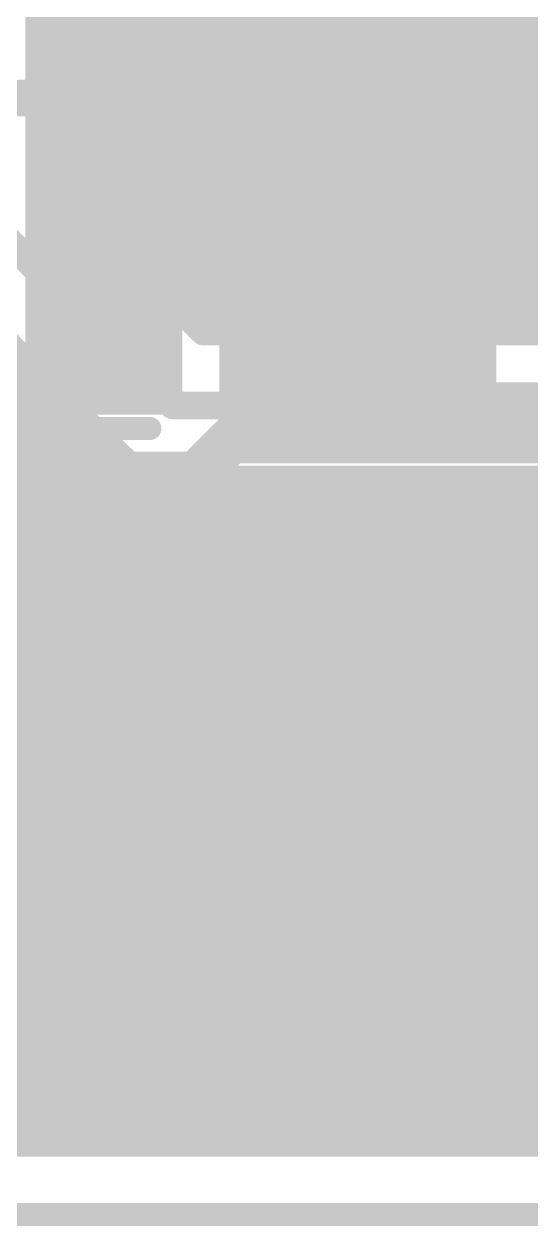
# Model space of a CAD drawing. Header units: millimetres. Extents: x 1.9 to 5.81, y 3 to 5.61.
# Drawn here: x 2.206 to 2.425, y 2.995 to 3.515 of the extents above; entities that cross this region are included whole.
import ezdxf

# ---------------------------------------------------------------- set-up
doc = ezdxf.new("R2010")
doc.units = ezdxf.units.MM
doc.header["$MEASUREMENT"] = 0
for name, color, linetype in [('BottomLayer', 5, 'Continuous'), ('KeepOutLayer', 6, 'Continuous'), ('TopLayer', 1, 'Continuous'), ('TopOverlay', 2, 'Continuous'), ('TopPaste', 8, 'Continuous'), ('TopSolder', 216, 'Continuous')]:
    doc.layers.add(name, color=color, linetype=linetype)

msp = doc.modelspace()

# ---------------------------------------------------------------- linework, layer by layer
at = {"layer": 'BottomLayer'}
for points, const_width in [([(2.27, 3.39384), (2.27, 4.235)], 0.01), ([(2.39, 3.381), (2.39, 4.235)], 0.01), ([(2.4, 3.381), (2.4, 4.235)], 0.01), ([(2.41, 3.381), (2.41, 4.235)], 0.01), ([(2.211, 3.45284), (2.211, 4.23193)], 0.01), ([(2.26, 3.40384), (2.26, 4.23258)], 0.01), ([(2.22, 3.44384), (2.22, 4.22757)], 0.01), ([(2.23, 3.43384), (2.23, 4.22528)], 0.01), ([(2.24, 3.42384), (2.24, 4.22528)], 0.01), ([(2.25, 3.41384), (2.25, 4.22757)], 0.01), ([(2.28, 3.38384), (2.28, 4.14709)], 0.01), ([(2.38, 3.381), (2.38, 4.14709)], 0.01), ([(2.42, 3.381), (2.42, 4.14709)], 0.01), ([(2.29, 3.381), (2.29, 4.13225)], 0.01), ([(2.37, 3.381), (2.37, 4.13225)], 0.01), ([(2.3, 3.381), (2.3, 4.1239)], 0.01), ([(2.36, 3.381), (2.36, 4.1239)], 0.01), ([(2.31, 3.381), (2.31, 4.11877)], 0.01), ([(2.35, 3.381), (2.35, 4.11877)], 0.01), ([(2.32, 3.381), (2.32, 4.11592)], 0.01), ([(2.33, 3.381), (2.33, 4.115)], 0.01), ([(2.34, 3.381), (2.34, 4.11592)], 0.01), ([(2.211, 3.51), (2.88528, 3.51)], 0.01), ([(2.211, 3.5), (2.88757, 3.5)], 0.01), ([(2.211, 3.49), (2.89258, 3.49)], 0.01), ([(2.211, 3.48), (2.90172, 3.48)], 0.01), ([(2.211, 3.47), (2.93, 3.47)], 0.01), ([(2.211, 3.46), (3.68, 3.46)], 0.01), ([(2.211, 3.45284), (2.28284, 3.381)], 0.01), ([(2.21384, 3.45), (3.68, 3.45)], 0.01), ([(2.18, 3.44), (2.27, 3.35)], 0.012), ([(2.22384, 3.44), (3.68, 3.44)], 0.01), ([(2.23384, 3.43), (3.68, 3.43)], 0.01), ([(2.1581, 3.41806), (2.24806, 3.3281)], 0.01), ([(2.24384, 3.42), (3.68, 3.42)], 0.01), ([(2.25384, 3.41), (3.97113, 3.41)], 0.01), ([(2.26384, 3.4), (3.97, 3.4)], 0.01), ([(2.27384, 3.39), (3.97113, 3.39)], 0.01), ([(2.28284, 3.381), (3.96216, 3.381)], 0.01), ([(1.93, 3.37), (2.20616, 3.37)], 0.01), ([(2.21, 3.03), (2.21, 3.36616)], 0.01), ([(1.93, 3.36), (2.21616, 3.36)], 0.01), ([(2.22, 3.03), (2.22, 3.35616)], 0.01), ([(1.93, 3.35), (2.22616, 3.35)], 0.01), ([(2.27, 3.35), (3.975, 3.35)], 0.012), ([(2.23, 3.03), (2.23, 3.34616)], 0.01), ([(1.93, 3.34), (2.23616, 3.34)], 0.01), ([(2.24, 3.03), (2.24, 3.33616)], 0.01), ([(1.93, 3.33), (2.24616, 3.33)], 0.01), ([(2.25, 3.03), (2.25, 3.32631)], 0.01), ([(1.93, 3.32), (2.26219, 3.32)], 0.01), ([(2.26, 3.03), (2.26, 3.32066)], 0.01), ([(2.27, 3.319), (3.975, 3.319)], 0.01), ([(2.27, 3.03), (2.27, 3.319)], 0.01), ([(2.28, 3.03), (2.28, 3.319)], 0.01), ([(2.29, 3.03), (2.29, 3.319)], 0.01), ([(2.3, 3.03), (2.3, 3.319)], 0.01), ([(2.31, 3.03), (2.31, 3.319)], 0.01), ([(2.32, 3.03), (2.32, 3.319)], 0.01), ([(2.33, 3.03), (2.33, 3.319)], 0.01), ([(2.34, 3.03), (2.34, 3.319)], 0.01), ([(2.35, 3.03), (2.35, 3.319)], 0.01), ([(2.36, 3.03), (2.36, 3.319)], 0.01), ([(2.37, 3.03), (2.37, 3.319)], 0.01), ([(2.38, 3.03), (2.38, 3.319)], 0.01), ([(2.39, 3.03), (2.39, 3.319)], 0.01), ([(2.4, 3.03), (2.4, 3.319)], 0.01), ([(2.41, 3.03), (2.41, 3.319)], 0.01), ([(2.42, 3.03), (2.42, 3.319)], 0.01), ([(1.93, 3.31), (4.14116, 3.31)], 0.01), ([(1.93, 3.3), (4.15116, 3.3)], 0.01), ([(1.93, 3.29), (4.16116, 3.29)], 0.01), ([(1.93, 3.28), (4.17116, 3.28)], 0.01), ([(1.93, 3.27), (4.18116, 3.27)], 0.01), ([(1.93, 3.26), (4.19719, 3.26)], 0.01), ([(1.93, 3.25), (5.15616, 3.25)], 0.01), ([(1.93, 3.24), (5.16616, 3.24)], 0.01), ([(1.93, 3.23), (5.17616, 3.23)], 0.01), ([(1.93, 3.22), (5.18616, 3.22)], 0.01), ([(1.93, 3.21), (5.19616, 3.21)], 0.01), ([(1.93, 3.2), (5.20616, 3.2)], 0.01), ([(2.03041, 3.19), (5.21616, 3.19)], 0.01), ([(2.05123, 3.18), (5.22616, 3.18)], 0.01), ([(2.06423, 3.17), (5.23616, 3.17)], 0.01), ([(2.07365, 3.16), (5.24592, 3.16)], 0.01), ([(2.08078, 3.15), (5.245, 3.15)], 0.01), ([(2.08617, 3.14), (5.24592, 3.14)], 0.01), ([(2.09014, 3.13), (5.24877, 3.13)], 0.01), ([(2.09287, 3.12), (5.2539, 3.12)], 0.01), ([(2.09447, 3.11), (5.26225, 3.11)], 0.01), ([(2.095, 3.1), (5.27709, 3.1)], 0.01), ([(2.09447, 3.09), (5.60553, 3.09)], 0.01), ([(2.09287, 3.08), (5.60713, 3.08)], 0.01), ([(2.09014, 3.07), (5.60986, 3.07)], 0.01), ([(2.08617, 3.06), (5.61383, 3.06)], 0.01), ([(2.08078, 3.05), (5.61922, 3.05)], 0.01), ([(2.07365, 3.04), (5.62635, 3.04)], 0.01), ([(2.06423, 3.03), (5.63577, 3.03)], 0.01), ([(2.06423, 3.03), (5.63577, 3.03)], 0.01)]:
    msp.add_lwpolyline(points, dxfattribs=dict(at, const_width=const_width))
for points, const_width in [([(2.2085, 3.51, 1), (2.2135, 3.51, 1)], 0.005), ([(2.2085, 3.5, 1), (2.2135, 3.5, 1)], 0.005), ([(2.2085, 3.49, 1), (2.2135, 3.49, 1)], 0.005), ([(2.2085, 3.48, 1), (2.2135, 3.48, 1)], 0.005), ([(2.2085, 3.47, 1), (2.2135, 3.47, 1)], 0.005), ([(2.2085, 3.46, 1), (2.2135, 3.46, 1)], 0.005), ([(2.2085, 3.45284, 1), (2.2135, 3.45284, 1)], 0.005), ([(2.2085, 3.45284, 1), (2.2135, 3.45284, 1)], 0.005), ([(2.21134, 3.45, 1), (2.21634, 3.45, 1)], 0.005), ([(2.2175, 3.44384, 1), (2.2225, 3.44384, 1)], 0.005), ([(2.22134, 3.44, 1), (2.22634, 3.44, 1)], 0.005), ([(2.2275, 3.43384, 1), (2.2325, 3.43384, 1)], 0.005), ([(2.23134, 3.43, 1), (2.23634, 3.43, 1)], 0.005), ([(2.2375, 3.42384, 1), (2.2425, 3.42384, 1)], 0.005), ([(2.24134, 3.42, 1), (2.24634, 3.42, 1)], 0.005), ([(2.2475, 3.41384, 1), (2.2525, 3.41384, 1)], 0.005), ([(2.25134, 3.41, 1), (2.25634, 3.41, 1)], 0.005), ([(2.2575, 3.40384, 1), (2.2625, 3.40384, 1)], 0.005), ([(2.26134, 3.4, 1), (2.26634, 3.4, 1)], 0.005), ([(2.2675, 3.39384, 1), (2.2725, 3.39384, 1)], 0.005), ([(2.27134, 3.39, 1), (2.27634, 3.39, 1)], 0.005), ([(2.2775, 3.38384, 1), (2.2825, 3.38384, 1)], 0.005), ([(2.28034, 3.381, 1), (2.28534, 3.381, 1)], 0.005), ([(2.28034, 3.381, 1), (2.28534, 3.381, 1)], 0.005), ([(2.2875, 3.381, 1), (2.2925, 3.381, 1)], 0.005), ([(2.2975, 3.381, 1), (2.3025, 3.381, 1)], 0.005), ([(2.3075, 3.381, 1), (2.3125, 3.381, 1)], 0.005), ([(2.3175, 3.381, 1), (2.3225, 3.381, 1)], 0.005), ([(2.3275, 3.381, 1), (2.3325, 3.381, 1)], 0.005), ([(2.3375, 3.381, 1), (2.3425, 3.381, 1)], 0.005), ([(2.3475, 3.381, 1), (2.3525, 3.381, 1)], 0.005), ([(2.3575, 3.381, 1), (2.3625, 3.381, 1)], 0.005), ([(2.3675, 3.381, 1), (2.3725, 3.381, 1)], 0.005), ([(2.3775, 3.381, 1), (2.3825, 3.381, 1)], 0.005), ([(2.3875, 3.381, 1), (2.3925, 3.381, 1)], 0.005), ([(2.3975, 3.381, 1), (2.4025, 3.381, 1)], 0.005), ([(2.4075, 3.381, 1), (2.4125, 3.381, 1)], 0.005), ([(2.4175, 3.381, 1), (2.4225, 3.381, 1)], 0.005), ([(2.20366, 3.37, 1), (2.20866, 3.37, 1)], 0.005), ([(2.2075, 3.36616, 1), (2.2125, 3.36616, 1)], 0.005), ([(2.21366, 3.36, 1), (2.21866, 3.36, 1)], 0.005), ([(2.2175, 3.35616, 1), (2.2225, 3.35616, 1)], 0.005), ([(2.22366, 3.35, 1), (2.22866, 3.35, 1)], 0.005), ([(2.267, 3.35, 1), (2.273, 3.35, 1)], 0.006), ([(2.267, 3.35, 1), (2.273, 3.35, 1)], 0.006), ([(2.2275, 3.34616, 1), (2.2325, 3.34616, 1)], 0.005), ([(2.23366, 3.34, 1), (2.23866, 3.34, 1)], 0.005), ([(2.2375, 3.33616, 1), (2.2425, 3.33616, 1)], 0.005), ([(2.24366, 3.33, 1), (2.24866, 3.33, 1)], 0.005), ([(2.24556, 3.3281, 1), (2.25056, 3.3281, 1)], 0.005), ([(2.24556, 3.3281, 1), (2.25056, 3.3281, 1)], 0.005), ([(2.24558, 3.32808, 1), (2.25058, 3.32808, 1)], 0.005), ([(2.2475, 3.32631, 1), (2.2525, 3.32631, 1)], 0.005), ([(2.2575, 3.32066, 1), (2.2625, 3.32066, 1)], 0.005), ([(2.25969, 3.32, 1), (2.26469, 3.32, 1)], 0.005), ([(2.2675, 3.319, 1), (2.2725, 3.319, 1)], 0.005), ([(2.2675, 3.319, 1), (2.2725, 3.319, 1)], 0.005), ([(2.2675, 3.319, 1), (2.2725, 3.319, 1)], 0.005), ([(2.2675, 3.319, 1), (2.2725, 3.319, 1)], 0.005), ([(2.2775, 3.319, 1), (2.2825, 3.319, 1)], 0.005), ([(2.2875, 3.319, 1), (2.2925, 3.319, 1)], 0.005), ([(2.2975, 3.319, 1), (2.3025, 3.319, 1)], 0.005), ([(2.3075, 3.319, 1), (2.3125, 3.319, 1)], 0.005), ([(2.3175, 3.319, 1), (2.3225, 3.319, 1)], 0.005), ([(2.3275, 3.319, 1), (2.3325, 3.319, 1)], 0.005), ([(2.3375, 3.319, 1), (2.3425, 3.319, 1)], 0.005), ([(2.3475, 3.319, 1), (2.3525, 3.319, 1)], 0.005), ([(2.3575, 3.319, 1), (2.3625, 3.319, 1)], 0.005), ([(2.3675, 3.319, 1), (2.3725, 3.319, 1)], 0.005), ([(2.3775, 3.319, 1), (2.3825, 3.319, 1)], 0.005), ([(2.3875, 3.319, 1), (2.3925, 3.319, 1)], 0.005), ([(2.3975, 3.319, 1), (2.4025, 3.319, 1)], 0.005), ([(2.4075, 3.319, 1), (2.4125, 3.319, 1)], 0.005), ([(2.4175, 3.319, 1), (2.4225, 3.319, 1)], 0.005), ([(2.2075, 3.03, 1), (2.2125, 3.03, 1)], 0.005), ([(2.2175, 3.03, 1), (2.2225, 3.03, 1)], 0.005), ([(2.2275, 3.03, 1), (2.2325, 3.03, 1)], 0.005), ([(2.2375, 3.03, 1), (2.2425, 3.03, 1)], 0.005), ([(2.2475, 3.03, 1), (2.2525, 3.03, 1)], 0.005), ([(2.2575, 3.03, 1), (2.2625, 3.03, 1)], 0.005), ([(2.2675, 3.03, 1), (2.2725, 3.03, 1)], 0.005), ([(2.2775, 3.03, 1), (2.2825, 3.03, 1)], 0.005), ([(2.2875, 3.03, 1), (2.2925, 3.03, 1)], 0.005), ([(2.2975, 3.03, 1), (2.3025, 3.03, 1)], 0.005), ([(2.3075, 3.03, 1), (2.3125, 3.03, 1)], 0.005), ([(2.3175, 3.03, 1), (2.3225, 3.03, 1)], 0.005), ([(2.3275, 3.03, 1), (2.3325, 3.03, 1)], 0.005), ([(2.3375, 3.03, 1), (2.3425, 3.03, 1)], 0.005), ([(2.3475, 3.03, 1), (2.3525, 3.03, 1)], 0.005), ([(2.3575, 3.03, 1), (2.3625, 3.03, 1)], 0.005), ([(2.3675, 3.03, 1), (2.3725, 3.03, 1)], 0.005), ([(2.3775, 3.03, 1), (2.3825, 3.03, 1)], 0.005), ([(2.3875, 3.03, 1), (2.3925, 3.03, 1)], 0.005), ([(2.3975, 3.03, 1), (2.4025, 3.03, 1)], 0.005), ([(2.4075, 3.03, 1), (2.4125, 3.03, 1)], 0.005), ([(2.4175, 3.03, 1), (2.4225, 3.03, 1)], 0.005)]:
    msp.add_lwpolyline(points, format="xyb", close=True, dxfattribs=dict(at, const_width=const_width))
at = {"layer": 'BottomLayer', "const_width": 0.01}
for points in [[(2.27, 3.319, -0.199163), (2.24806, 3.3281)], [(2.27, 3.319, -0.198912), (2.24808, 3.32808)]]:
    msp.add_lwpolyline(points, format="xyb", dxfattribs=at)
at = {"layer": 'KeepOutLayer', "const_width": 0.01}
msp.add_lwpolyline([(1.9, 3), (5.8, 3)], dxfattribs=at)
at = {"layer": 'TopLayer'}
for points, const_width in [([(2.39, 3.52), (2.45, 3.58)], 0.012), ([(2.23, 3.42), (2.23, 3.54)], 0.04), ([(2.41194, 3.4981), (2.455, 3.54116)], 0.01), ([(2.3, 3.52), (2.37, 3.52)], 0.02), ([(2.37, 3.52), (2.39, 3.52)], 0.012), ([(2.42, 3.495), (2.42, 3.50616)], 0.01), ([(2.42384, 3.51), (2.455, 3.51)], 0.01), ([(2.39, 3.39), (2.49, 3.49)], 0.03), ([(2.41384, 3.5), (2.455, 3.5)], 0.01), ([(2.40833, 3.495), (2.415, 3.495)], 0.01), ([(2.40833, 3.495), (2.415, 3.495)], 0.01), ([(2.415, 3.495), (2.455, 3.495)], 0.01), ([(2.295, 3.475), (2.315, 3.475)], 0.01), ([(2.295, 3.335), (2.295, 3.475)], 0.01), ([(2.3, 3.335), (2.3, 3.475)], 0.01), ([(2.31, 3.335), (2.31, 3.475)], 0.01), ([(2.315, 3.475), (2.325, 3.475)], 0.01), ([(2.315, 3.475), (2.325, 3.475)], 0.01), ([(2.32, 3.335), (2.32, 3.475)], 0.01), ([(2.325, 3.385), (2.325, 3.475)], 0.01), ([(2.295, 3.47), (2.325, 3.47)], 0.01), ([(2.325, 3.455), (2.455, 3.455)], 0.04), ([(2.295, 3.46), (2.325, 3.46)], 0.01), ([(2.295, 3.45), (2.325, 3.45)], 0.01), ([(2.33, 3.44), (2.37, 3.44)], 0.02), ([(2.37, 3.39), (2.37, 3.44)], 0.02), ([(2.295, 3.44), (2.325, 3.44)], 0.01), ([(2.295, 3.43), (2.325, 3.43)], 0.01), ([(2.295, 3.42), (2.325, 3.42)], 0.01), ([(2.295, 3.41), (2.325, 3.41)], 0.01), ([(2.295, 3.4), (2.325, 3.4)], 0.01), ([(2.295, 3.39), (2.325, 3.39)], 0.01), ([(2.325, 3.385), (2.405, 3.385)], 0.01), ([(2.33, 3.335), (2.33, 3.385)], 0.01), ([(2.34, 3.335), (2.34, 3.385)], 0.01), ([(2.35, 3.335), (2.35, 3.385)], 0.01), ([(2.36, 3.335), (2.36, 3.385)], 0.01), ([(2.37, 3.335), (2.37, 3.385)], 0.01), ([(2.38, 3.335), (2.38, 3.385)], 0.01), ([(2.39, 3.335), (2.39, 3.385)], 0.01), ([(2.4, 3.335), (2.4, 3.385)], 0.01), ([(2.405, 3.335), (2.405, 3.385)], 0.01), ([(2.295, 3.38), (2.405, 3.38)], 0.01), ([(2.295, 3.37), (2.405, 3.37)], 0.01), ([(2.295, 3.36), (2.405, 3.36)], 0.01), ([(2.39, 3.345), (2.52, 3.345)], 0.03), ([(2.295, 3.35), (2.405, 3.35)], 0.01), ([(2.27, 3.31), (2.3, 3.34)], 0.02), ([(2.295, 3.34), (2.405, 3.34)], 0.01), ([(2.295, 3.335), (2.35, 3.335)], 0.01), ([(2.35, 3.335), (2.405, 3.335)], 0.01), ([(2.35, 3.335), (2.405, 3.335)], 0.01), ([(2.185, 3.325), (2.285, 3.325)], 0.01), ([(2.21, 3.03), (2.21, 3.325)], 0.01), ([(2.22, 3.03), (2.22, 3.325)], 0.01), ([(2.23, 3.03), (2.23, 3.325)], 0.01), ([(2.24, 3.03), (2.24, 3.325)], 0.01), ([(2.25, 3.03), (2.25, 3.325)], 0.01), ([(2.26, 3.03), (2.26, 3.325)], 0.01), ([(2.27, 3.03), (2.27, 3.325)], 0.01), ([(2.28, 3.03), (2.28, 3.325)], 0.01), ([(2.285, 3.245), (2.285, 3.325)], 0.01), ([(1.93, 3.32), (2.285, 3.32)], 0.01), ([(1.93, 3.31), (2.285, 3.31)], 0.01), ([(2.35, 3.29), (2.65, 3.29)], 0.04), ([(1.93, 3.3), (2.285, 3.3)], 0.01), ([(1.93, 3.29), (2.285, 3.29)], 0.01), ([(1.93, 3.28), (2.285, 3.28)], 0.01), ([(1.93, 3.27), (2.285, 3.27)], 0.01), ([(1.93, 3.26), (2.285, 3.26)], 0.01), ([(1.93, 3.25), (2.285, 3.25)], 0.01), ([(2.285, 3.245), (2.35, 3.245)], 0.01), ([(2.29, 3.155), (2.29, 3.245)], 0.01), ([(2.3, 3.155), (2.3, 3.245)], 0.01), ([(2.31, 3.155), (2.31, 3.245)], 0.01), ([(2.32, 3.155), (2.32, 3.245)], 0.01), ([(2.33, 3.155), (2.33, 3.245)], 0.01), ([(2.34, 3.155), (2.34, 3.245)], 0.01), ([(2.35, 3.245), (2.415, 3.245)], 0.01), ([(2.35, 3.245), (2.415, 3.245)], 0.01), ([(2.35, 3.155), (2.35, 3.245)], 0.01), ([(2.36, 3.155), (2.36, 3.245)], 0.01), ([(2.37, 3.155), (2.37, 3.245)], 0.01), ([(2.38, 3.155), (2.38, 3.245)], 0.01), ([(2.39, 3.155), (2.39, 3.245)], 0.01), ([(2.4, 3.155), (2.4, 3.245)], 0.01), ([(2.41, 3.155), (2.41, 3.245)], 0.01), ([(2.415, 3.245), (2.585, 3.245)], 0.01), ([(2.42, 3.03), (2.42, 3.245)], 0.01), ([(1.93, 3.24), (2.67757, 3.24)], 0.01), ([(1.93, 3.23), (2.68757, 3.23)], 0.01), ([(1.93, 3.22), (2.69757, 3.22)], 0.01), ([(1.93, 3.21), (2.70757, 3.21)], 0.01), ([(1.93, 3.2), (2.71842, 3.2)], 0.01), ([(2.03041, 3.19), (5.26225, 3.19)], 0.01), ([(2.05123, 3.18), (5.2539, 3.18)], 0.01), ([(2.06423, 3.17), (5.24877, 3.17)], 0.01), ([(2.07365, 3.16), (5.24592, 3.16)], 0.01), ([(2.285, 3.155), (2.415, 3.155)], 0.01), ([(2.285, 3.065), (2.285, 3.155)], 0.01), ([(2.35, 3.11), (2.35, 3.15)], 0.02), ([(2.415, 3.065), (2.415, 3.155)], 0.01), ([(2.08078, 3.15), (2.285, 3.15)], 0.01), ([(2.415, 3.15), (2.585, 3.15)], 0.01), ([(2.08617, 3.14), (2.285, 3.14)], 0.01), ([(2.415, 3.14), (2.585, 3.14)], 0.01), ([(2.09014, 3.13), (2.285, 3.13)], 0.01), ([(2.415, 3.13), (2.585, 3.13)], 0.01), ([(2.35, 3.11), (5.05, 3.11)], 0.04), ([(2.09287, 3.12), (2.285, 3.12)], 0.01), ([(2.29, 3.11), (2.35, 3.11)], 0.02), ([(2.35, 3.11), (2.41, 3.11)], 0.02), ([(2.35, 3.07), (2.35, 3.11)], 0.02), ([(2.415, 3.12), (2.585, 3.12)], 0.01), ([(2.09447, 3.11), (2.285, 3.11)], 0.01), ([(2.415, 3.11), (2.585, 3.11)], 0.01), ([(2.095, 3.1), (2.285, 3.1)], 0.01), ([(2.415, 3.1), (2.585, 3.1)], 0.01), ([(2.09447, 3.09), (2.285, 3.09)], 0.01), ([(2.415, 3.09), (2.585, 3.09)], 0.01), ([(2.09287, 3.08), (2.285, 3.08)], 0.01), ([(2.415, 3.08), (2.585, 3.08)], 0.01), ([(2.09014, 3.07), (2.285, 3.07)], 0.01), ([(2.415, 3.07), (2.585, 3.07)], 0.01), ([(2.285, 3.065), (2.415, 3.065)], 0.01), ([(2.29, 3.03), (2.29, 3.065)], 0.01), ([(2.3, 3.03), (2.3, 3.065)], 0.01), ([(2.31, 3.03), (2.31, 3.065)], 0.01), ([(2.32, 3.03), (2.32, 3.065)], 0.01), ([(2.33, 3.03), (2.33, 3.065)], 0.01), ([(2.34, 3.03), (2.34, 3.065)], 0.01), ([(2.35, 3.03), (2.35, 3.065)], 0.01), ([(2.36, 3.03), (2.36, 3.065)], 0.01), ([(2.37, 3.03), (2.37, 3.065)], 0.01), ([(2.38, 3.03), (2.38, 3.065)], 0.01), ([(2.39, 3.03), (2.39, 3.065)], 0.01), ([(2.4, 3.03), (2.4, 3.065)], 0.01), ([(2.41, 3.03), (2.41, 3.065)], 0.01), ([(2.08617, 3.06), (5.61383, 3.06)], 0.01), ([(2.08078, 3.05), (5.61922, 3.05)], 0.01), ([(2.07365, 3.04), (5.62635, 3.04)], 0.01), ([(2.06423, 3.03), (5.63577, 3.03)], 0.01), ([(2.06423, 3.03), (5.63577, 3.03)], 0.01)]:
    msp.add_lwpolyline(points, dxfattribs=dict(at, const_width=const_width))
for points, const_width in [([(2.295, 3.52, 1), (2.305, 3.52, 1)], 0.01), ([(2.365, 3.52, 1), (2.375, 3.52, 1)], 0.01), ([(2.367, 3.52, 1), (2.373, 3.52, 1)], 0.006), ([(2.387, 3.52, 1), (2.393, 3.52, 1)], 0.006), ([(2.387, 3.52, 1), (2.393, 3.52, 1)], 0.006), ([(2.4175, 3.50616, 1), (2.4225, 3.50616, 1)], 0.005), ([(2.42134, 3.51, 1), (2.42634, 3.51, 1)], 0.005), ([(2.41134, 3.5, 1), (2.41634, 3.5, 1)], 0.005), ([(2.40583, 3.495, 1), (2.41083, 3.495, 1)], 0.005), ([(2.40583, 3.495, 1), (2.41083, 3.495, 1)], 0.005), ([(2.40583, 3.495, 1), (2.41083, 3.495, 1)], 0.005), ([(2.40583, 3.495, 1), (2.41083, 3.495, 1)], 0.005), ([(2.40583, 3.495, 1), (2.41083, 3.495, 1)], 0.005), ([(2.40583, 3.495, 1), (2.41083, 3.495, 1)], 0.005), ([(2.40942, 3.49808, 1), (2.41442, 3.49808, 1)], 0.005), ([(2.40944, 3.4981, 1), (2.41444, 3.4981, 1)], 0.005), ([(2.40944, 3.4981, 1), (2.41444, 3.4981, 1)], 0.005), ([(2.4125, 3.495, 1), (2.4175, 3.495, 1)], 0.005), ([(2.4125, 3.495, 1), (2.4175, 3.495, 1)], 0.005), ([(2.4125, 3.495, 1), (2.4175, 3.495, 1)], 0.005), ([(2.4175, 3.495, 1), (2.4225, 3.495, 1)], 0.005), ([(2.4025, 3.49287, 1), (2.4075, 3.49287, 1)], 0.005), ([(2.4025, 3.49287, 1), (2.4075, 3.49287, 1)], 0.005), ([(2.2925, 3.475, 1), (2.2975, 3.475, 1)], 0.005), ([(2.2925, 3.475, 1), (2.2975, 3.475, 1)], 0.005), ([(2.2975, 3.475, 1), (2.3025, 3.475, 1)], 0.005), ([(2.3075, 3.475, 1), (2.3125, 3.475, 1)], 0.005), ([(2.3125, 3.475, 1), (2.3175, 3.475, 1)], 0.005), ([(2.3125, 3.475, 1), (2.3175, 3.475, 1)], 0.005), ([(2.3125, 3.475, 1), (2.3175, 3.475, 1)], 0.005), ([(2.3175, 3.475, 1), (2.3225, 3.475, 1)], 0.005), ([(2.3225, 3.475, 1), (2.3275, 3.475, 1)], 0.005), ([(2.3225, 3.475, 1), (2.3275, 3.475, 1)], 0.005), ([(2.3225, 3.475, 1), (2.3275, 3.475, 1)], 0.005), ([(2.2925, 3.47, 1), (2.2975, 3.47, 1)], 0.005), ([(2.315, 3.455, 1), (2.335, 3.455, 1)], 0.02), ([(2.3225, 3.47, 1), (2.3275, 3.47, 1)], 0.005), ([(2.2925, 3.46, 1), (2.2975, 3.46, 1)], 0.005), ([(2.3225, 3.46, 1), (2.3275, 3.46, 1)], 0.005), ([(2.2925, 3.45, 1), (2.2975, 3.45, 1)], 0.005), ([(2.3225, 3.45, 1), (2.3275, 3.45, 1)], 0.005), ([(2.325, 3.44, 1), (2.335, 3.44, 1)], 0.01), ([(2.365, 3.44, 1), (2.375, 3.44, 1)], 0.01), ([(2.365, 3.44, 1), (2.375, 3.44, 1)], 0.01), ([(2.2925, 3.44, 1), (2.2975, 3.44, 1)], 0.005), ([(2.3225, 3.44, 1), (2.3275, 3.44, 1)], 0.005), ([(2.22, 3.42, 1), (2.24, 3.42, 1)], 0.02), ([(2.2925, 3.43, 1), (2.2975, 3.43, 1)], 0.005), ([(2.3225, 3.43, 1), (2.3275, 3.43, 1)], 0.005), ([(2.2925, 3.42, 1), (2.2975, 3.42, 1)], 0.005), ([(2.3225, 3.42, 1), (2.3275, 3.42, 1)], 0.005), ([(2.2925, 3.41, 1), (2.2975, 3.41, 1)], 0.005), ([(2.3225, 3.41, 1), (2.3275, 3.41, 1)], 0.005), ([(2.2925, 3.4, 1), (2.2975, 3.4, 1)], 0.005), ([(2.3225, 3.4, 1), (2.3275, 3.4, 1)], 0.005), ([(2.3825, 3.39, 1), (2.3975, 3.39, 1)], 0.015), ([(2.365, 3.39, 1), (2.375, 3.39, 1)], 0.01), ([(2.2925, 3.39, 1), (2.2975, 3.39, 1)], 0.005), ([(2.3225, 3.39, 1), (2.3275, 3.39, 1)], 0.005), ([(2.3225, 3.385, 1), (2.3275, 3.385, 1)], 0.005), ([(2.3225, 3.385, 1), (2.3275, 3.385, 1)], 0.005), ([(2.3275, 3.385, 1), (2.3325, 3.385, 1)], 0.005), ([(2.3375, 3.385, 1), (2.3425, 3.385, 1)], 0.005), ([(2.3475, 3.385, 1), (2.3525, 3.385, 1)], 0.005), ([(2.3575, 3.385, 1), (2.3625, 3.385, 1)], 0.005), ([(2.3675, 3.385, 1), (2.3725, 3.385, 1)], 0.005), ([(2.3775, 3.385, 1), (2.3825, 3.385, 1)], 0.005), ([(2.3875, 3.385, 1), (2.3925, 3.385, 1)], 0.005), ([(2.3975, 3.385, 1), (2.4025, 3.385, 1)], 0.005), ([(2.4025, 3.385, 1), (2.4075, 3.385, 1)], 0.005), ([(2.4025, 3.385, 1), (2.4075, 3.385, 1)], 0.005), ([(2.2925, 3.38, 1), (2.2975, 3.38, 1)], 0.005), ([(2.4025, 3.38, 1), (2.4075, 3.38, 1)], 0.005), ([(2.2925, 3.37, 1), (2.2975, 3.37, 1)], 0.005), ([(2.4025, 3.37, 1), (2.4075, 3.37, 1)], 0.005), ([(2.2925, 3.36, 1), (2.2975, 3.36, 1)], 0.005), ([(2.4025, 3.36, 1), (2.4075, 3.36, 1)], 0.005), ([(2.3825, 3.345, 1), (2.3975, 3.345, 1)], 0.015), ([(2.2925, 3.35, 1), (2.2975, 3.35, 1)], 0.005), ([(2.4025, 3.35, 1), (2.4075, 3.35, 1)], 0.005), ([(2.295, 3.34, 1), (2.305, 3.34, 1)], 0.01), ([(2.2925, 3.34, 1), (2.2975, 3.34, 1)], 0.005), ([(2.4025, 3.34, 1), (2.4075, 3.34, 1)], 0.005), ([(2.2925, 3.335, 1), (2.2975, 3.335, 1)], 0.005), ([(2.2925, 3.335, 1), (2.2975, 3.335, 1)], 0.005), ([(2.2975, 3.335, 1), (2.3025, 3.335, 1)], 0.005), ([(2.3075, 3.335, 1), (2.3125, 3.335, 1)], 0.005), ([(2.3175, 3.335, 1), (2.3225, 3.335, 1)], 0.005), ([(2.3275, 3.335, 1), (2.3325, 3.335, 1)], 0.005), ([(2.3375, 3.335, 1), (2.3425, 3.335, 1)], 0.005), ([(2.3475, 3.335, 1), (2.3525, 3.335, 1)], 0.005), ([(2.3475, 3.335, 1), (2.3525, 3.335, 1)], 0.005), ([(2.3475, 3.335, 1), (2.3525, 3.335, 1)], 0.005), ([(2.3475, 3.335, 1), (2.3525, 3.335, 1)], 0.005), ([(2.3575, 3.335, 1), (2.3625, 3.335, 1)], 0.005), ([(2.3675, 3.335, 1), (2.3725, 3.335, 1)], 0.005), ([(2.3775, 3.335, 1), (2.3825, 3.335, 1)], 0.005), ([(2.3875, 3.335, 1), (2.3925, 3.335, 1)], 0.005), ([(2.3975, 3.335, 1), (2.4025, 3.335, 1)], 0.005), ([(2.4025, 3.335, 1), (2.4075, 3.335, 1)], 0.005), ([(2.4025, 3.335, 1), (2.4075, 3.335, 1)], 0.005), ([(2.4025, 3.335, 1), (2.4075, 3.335, 1)], 0.005), ([(2.2075, 3.325, 1), (2.2125, 3.325, 1)], 0.005), ([(2.2175, 3.325, 1), (2.2225, 3.325, 1)], 0.005), ([(2.2275, 3.325, 1), (2.2325, 3.325, 1)], 0.005), ([(2.2375, 3.325, 1), (2.2425, 3.325, 1)], 0.005), ([(2.2475, 3.325, 1), (2.2525, 3.325, 1)], 0.005), ([(2.2575, 3.325, 1), (2.2625, 3.325, 1)], 0.005), ([(2.2675, 3.325, 1), (2.2725, 3.325, 1)], 0.005), ([(2.2775, 3.325, 1), (2.2825, 3.325, 1)], 0.005), ([(2.2825, 3.325, 1), (2.2875, 3.325, 1)], 0.005), ([(2.2825, 3.325, 1), (2.2875, 3.325, 1)], 0.005), ([(2.2825, 3.32, 1), (2.2875, 3.32, 1)], 0.005), ([(2.265, 3.31, 1), (2.275, 3.31, 1)], 0.01), ([(2.2825, 3.31, 1), (2.2875, 3.31, 1)], 0.005), ([(2.34, 3.29, 1), (2.36, 3.29, 1)], 0.02), ([(2.2825, 3.3, 1), (2.2875, 3.3, 1)], 0.005), ([(2.2825, 3.29, 1), (2.2875, 3.29, 1)], 0.005), ([(2.2825, 3.28, 1), (2.2875, 3.28, 1)], 0.005), ([(2.2825, 3.27, 1), (2.2875, 3.27, 1)], 0.005), ([(2.2825, 3.26, 1), (2.2875, 3.26, 1)], 0.005), ([(2.2825, 3.25, 1), (2.2875, 3.25, 1)], 0.005), ([(2.2825, 3.245, 1), (2.2875, 3.245, 1)], 0.005), ([(2.2825, 3.245, 1), (2.2875, 3.245, 1)], 0.005), ([(2.2875, 3.245, 1), (2.2925, 3.245, 1)], 0.005), ([(2.2975, 3.245, 1), (2.3025, 3.245, 1)], 0.005), ([(2.3075, 3.245, 1), (2.3125, 3.245, 1)], 0.005), ([(2.3175, 3.245, 1), (2.3225, 3.245, 1)], 0.005), ([(2.3275, 3.245, 1), (2.3325, 3.245, 1)], 0.005), ([(2.3375, 3.245, 1), (2.3425, 3.245, 1)], 0.005), ([(2.3475, 3.245, 1), (2.3525, 3.245, 1)], 0.005), ([(2.3475, 3.245, 1), (2.3525, 3.245, 1)], 0.005), ([(2.3475, 3.245, 1), (2.3525, 3.245, 1)], 0.005), ([(2.3475, 3.245, 1), (2.3525, 3.245, 1)], 0.005), ([(2.3575, 3.245, 1), (2.3625, 3.245, 1)], 0.005), ([(2.3675, 3.245, 1), (2.3725, 3.245, 1)], 0.005), ([(2.3775, 3.245, 1), (2.3825, 3.245, 1)], 0.005), ([(2.3875, 3.245, 1), (2.3925, 3.245, 1)], 0.005), ([(2.3975, 3.245, 1), (2.4025, 3.245, 1)], 0.005), ([(2.4075, 3.245, 1), (2.4125, 3.245, 1)], 0.005), ([(2.4125, 3.245, 1), (2.4175, 3.245, 1)], 0.005), ([(2.4125, 3.245, 1), (2.4175, 3.245, 1)], 0.005), ([(2.4125, 3.245, 1), (2.4175, 3.245, 1)], 0.005), ([(2.4175, 3.245, 1), (2.4225, 3.245, 1)], 0.005), ([(2.2825, 3.155, 1), (2.2875, 3.155, 1)], 0.005), ([(2.2825, 3.155, 1), (2.2875, 3.155, 1)], 0.005), ([(2.2875, 3.155, 1), (2.2925, 3.155, 1)], 0.005), ([(2.2975, 3.155, 1), (2.3025, 3.155, 1)], 0.005), ([(2.3075, 3.155, 1), (2.3125, 3.155, 1)], 0.005), ([(2.3175, 3.155, 1), (2.3225, 3.155, 1)], 0.005), ([(2.3275, 3.155, 1), (2.3325, 3.155, 1)], 0.005), ([(2.3375, 3.155, 1), (2.3425, 3.155, 1)], 0.005), ([(2.345, 3.15, 1), (2.355, 3.15, 1)], 0.01), ([(2.3475, 3.155, 1), (2.3525, 3.155, 1)], 0.005), ([(2.3575, 3.155, 1), (2.3625, 3.155, 1)], 0.005), ([(2.3675, 3.155, 1), (2.3725, 3.155, 1)], 0.005), ([(2.3775, 3.155, 1), (2.3825, 3.155, 1)], 0.005), ([(2.3875, 3.155, 1), (2.3925, 3.155, 1)], 0.005), ([(2.3975, 3.155, 1), (2.4025, 3.155, 1)], 0.005), ([(2.4075, 3.155, 1), (2.4125, 3.155, 1)], 0.005), ([(2.4125, 3.155, 1), (2.4175, 3.155, 1)], 0.005), ([(2.4125, 3.155, 1), (2.4175, 3.155, 1)], 0.005), ([(2.2825, 3.15, 1), (2.2875, 3.15, 1)], 0.005), ([(2.4125, 3.15, 1), (2.4175, 3.15, 1)], 0.005), ([(2.2825, 3.14, 1), (2.2875, 3.14, 1)], 0.005), ([(2.4125, 3.14, 1), (2.4175, 3.14, 1)], 0.005), ([(2.2825, 3.13, 1), (2.2875, 3.13, 1)], 0.005), ([(2.4125, 3.13, 1), (2.4175, 3.13, 1)], 0.005), ([(2.34, 3.11, 1), (2.36, 3.11, 1)], 0.02), ([(2.2825, 3.12, 1), (2.2875, 3.12, 1)], 0.005), ([(2.285, 3.11, 1), (2.295, 3.11, 1)], 0.01), ([(2.345, 3.11, 1), (2.355, 3.11, 1)], 0.01), ([(2.345, 3.11, 1), (2.355, 3.11, 1)], 0.01), ([(2.345, 3.11, 1), (2.355, 3.11, 1)], 0.01), ([(2.345, 3.11, 1), (2.355, 3.11, 1)], 0.01), ([(2.405, 3.11, 1), (2.415, 3.11, 1)], 0.01), ([(2.4125, 3.12, 1), (2.4175, 3.12, 1)], 0.005), ([(2.2825, 3.11, 1), (2.2875, 3.11, 1)], 0.005), ([(2.4125, 3.11, 1), (2.4175, 3.11, 1)], 0.005), ([(2.2825, 3.1, 1), (2.2875, 3.1, 1)], 0.005), ([(2.4125, 3.1, 1), (2.4175, 3.1, 1)], 0.005), ([(2.2825, 3.09, 1), (2.2875, 3.09, 1)], 0.005), ([(2.4125, 3.09, 1), (2.4175, 3.09, 1)], 0.005), ([(2.2825, 3.08, 1), (2.2875, 3.08, 1)], 0.005), ([(2.4125, 3.08, 1), (2.4175, 3.08, 1)], 0.005), ([(2.345, 3.07, 1), (2.355, 3.07, 1)], 0.01), ([(2.2825, 3.07, 1), (2.2875, 3.07, 1)], 0.005), ([(2.4125, 3.07, 1), (2.4175, 3.07, 1)], 0.005), ([(2.2825, 3.065, 1), (2.2875, 3.065, 1)], 0.005), ([(2.2825, 3.065, 1), (2.2875, 3.065, 1)], 0.005), ([(2.2875, 3.065, 1), (2.2925, 3.065, 1)], 0.005), ([(2.2975, 3.065, 1), (2.3025, 3.065, 1)], 0.005), ([(2.3075, 3.065, 1), (2.3125, 3.065, 1)], 0.005), ([(2.3175, 3.065, 1), (2.3225, 3.065, 1)], 0.005), ([(2.3275, 3.065, 1), (2.3325, 3.065, 1)], 0.005), ([(2.3375, 3.065, 1), (2.3425, 3.065, 1)], 0.005), ([(2.3475, 3.065, 1), (2.3525, 3.065, 1)], 0.005), ([(2.3575, 3.065, 1), (2.3625, 3.065, 1)], 0.005), ([(2.3675, 3.065, 1), (2.3725, 3.065, 1)], 0.005), ([(2.3775, 3.065, 1), (2.3825, 3.065, 1)], 0.005), ([(2.3875, 3.065, 1), (2.3925, 3.065, 1)], 0.005), ([(2.3975, 3.065, 1), (2.4025, 3.065, 1)], 0.005), ([(2.4075, 3.065, 1), (2.4125, 3.065, 1)], 0.005), ([(2.4125, 3.065, 1), (2.4175, 3.065, 1)], 0.005), ([(2.4125, 3.065, 1), (2.4175, 3.065, 1)], 0.005), ([(2.2075, 3.03, 1), (2.2125, 3.03, 1)], 0.005), ([(2.2175, 3.03, 1), (2.2225, 3.03, 1)], 0.005), ([(2.2275, 3.03, 1), (2.2325, 3.03, 1)], 0.005), ([(2.2375, 3.03, 1), (2.2425, 3.03, 1)], 0.005), ([(2.2475, 3.03, 1), (2.2525, 3.03, 1)], 0.005), ([(2.2575, 3.03, 1), (2.2625, 3.03, 1)], 0.005), ([(2.2675, 3.03, 1), (2.2725, 3.03, 1)], 0.005), ([(2.2775, 3.03, 1), (2.2825, 3.03, 1)], 0.005), ([(2.2875, 3.03, 1), (2.2925, 3.03, 1)], 0.005), ([(2.2975, 3.03, 1), (2.3025, 3.03, 1)], 0.005), ([(2.3075, 3.03, 1), (2.3125, 3.03, 1)], 0.005), ([(2.3175, 3.03, 1), (2.3225, 3.03, 1)], 0.005), ([(2.3275, 3.03, 1), (2.3325, 3.03, 1)], 0.005), ([(2.3375, 3.03, 1), (2.3425, 3.03, 1)], 0.005), ([(2.3475, 3.03, 1), (2.3525, 3.03, 1)], 0.005), ([(2.3575, 3.03, 1), (2.3625, 3.03, 1)], 0.005), ([(2.3675, 3.03, 1), (2.3725, 3.03, 1)], 0.005), ([(2.3775, 3.03, 1), (2.3825, 3.03, 1)], 0.005), ([(2.3875, 3.03, 1), (2.3925, 3.03, 1)], 0.005), ([(2.3975, 3.03, 1), (2.4025, 3.03, 1)], 0.005), ([(2.4075, 3.03, 1), (2.4125, 3.03, 1)], 0.005), ([(2.4175, 3.03, 1), (2.4225, 3.03, 1)], 0.005)]:
    msp.add_lwpolyline(points, format="xyb", close=True, dxfattribs=dict(at, const_width=const_width))
at = {"layer": 'TopLayer', "const_width": 0.01}
for points in [[(2.40833, 3.495, -0.03191), (2.405, 3.49287)], [(2.40833, 3.495, -0.03191), (2.405, 3.49287)], [(2.41194, 3.4981, -0.038442), (2.40833, 3.495)], [(2.41192, 3.49808, -0.038201), (2.40833, 3.495)]]:
    msp.add_lwpolyline(points, format="xyb", dxfattribs=at)
at = {"layer": 'TopLayer'}
for points in [[(2.38, 3.56), (2.34, 3.56), (2.38, 3.5), (2.34, 3.5)], [(2.25, 3.54), (2.21, 3.54), (2.25, 3.5), (2.21, 3.5)], [(2.31, 3.54), (2.27, 3.54), (2.31, 3.5), (2.27, 3.5)], [(2.21, 3.35), (2.27, 3.35), (2.21, 3.47), (2.27, 3.47)], [(2.35, 3.41), (2.39, 3.41), (2.35, 3.47), (2.39, 3.47)], [(2.31, 3.27), (2.39, 3.27), (2.31, 3.31), (2.39, 3.31)], [(2.31, 3.09), (2.39, 3.09), (2.31, 3.13), (2.39, 3.13)]]:
    msp.add_solid(points, dxfattribs=at)
at = {"layer": 'TopOverlay'}
for points, const_width in [([(2.33, 3.485), (2.33, 3.575)], 0.012), ([(2.325, 3.485), (2.325, 3.555)], 0.012), ([(2.195, 3.485), (2.23, 3.485)], 0.012), ([(2.29, 3.485), (2.325, 3.485)], 0.012), ([(2.33, 3.485), (2.39, 3.485)], 0.012), ([(2.2, 3.48), (2.26, 3.48)], 0.01), ([(2.2, 3.34), (2.26, 3.34)], 0.01), ([(2.29, 3.07), (2.29, 3.33)], 0.01), ([(2.29, 3.33), (2.71, 3.33)], 0.01), ([(2.29, 3.07), (2.71, 3.07)], 0.01)]:
    msp.add_lwpolyline(points, dxfattribs=dict(at, const_width=const_width))
for points, const_width in [([(2.227, 3.485, 1), (2.233, 3.485, 1)], 0.006), ([(2.287, 3.485, 1), (2.293, 3.485, 1)], 0.006), ([(2.322, 3.485, 1), (2.328, 3.485, 1)], 0.006), ([(2.322, 3.485, 1), (2.328, 3.485, 1)], 0.006), ([(2.327, 3.485, 1), (2.333, 3.485, 1)], 0.006), ([(2.327, 3.485, 1), (2.333, 3.485, 1)], 0.006), ([(2.387, 3.485, 1), (2.393, 3.485, 1)], 0.006), ([(2.2575, 3.48, 1), (2.2625, 3.48, 1)], 0.005), ([(2.2575, 3.34, 1), (2.2625, 3.34, 1)], 0.005), ([(2.2875, 3.33, 1), (2.2925, 3.33, 1)], 0.005), ([(2.2875, 3.33, 1), (2.2925, 3.33, 1)], 0.005), ([(2.2875, 3.07, 1), (2.2925, 3.07, 1)], 0.005), ([(2.2875, 3.07, 1), (2.2925, 3.07, 1)], 0.005)]:
    msp.add_lwpolyline(points, format="xyb", close=True, dxfattribs=dict(at, const_width=const_width))
at = {"layer": 'TopPaste'}
for points in [[(2.38, 3.56), (2.34, 3.56), (2.38, 3.5), (2.34, 3.5)], [(2.38, 3.56), (2.34, 3.56), (2.38, 3.5), (2.34, 3.5)], [(2.25, 3.54), (2.21, 3.54), (2.25, 3.5), (2.21, 3.5)], [(2.25, 3.54), (2.21, 3.54), (2.25, 3.5), (2.21, 3.5)], [(2.31, 3.54), (2.27, 3.54), (2.31, 3.5), (2.27, 3.5)], [(2.31, 3.54), (2.27, 3.54), (2.31, 3.5), (2.27, 3.5)], [(2.21, 3.35), (2.27, 3.35), (2.21, 3.47), (2.27, 3.47)], [(2.21, 3.35), (2.27, 3.35), (2.21, 3.47), (2.27, 3.47)], [(2.35, 3.41), (2.39, 3.41), (2.35, 3.47), (2.39, 3.47)], [(2.35, 3.41), (2.39, 3.41), (2.35, 3.47), (2.39, 3.47)], [(2.31, 3.27), (2.39, 3.27), (2.31, 3.31), (2.39, 3.31)], [(2.31, 3.27), (2.39, 3.27), (2.31, 3.31), (2.39, 3.31)], [(2.31, 3.09), (2.39, 3.09), (2.31, 3.13), (2.39, 3.13)], [(2.31, 3.09), (2.39, 3.09), (2.31, 3.13), (2.39, 3.13)]]:
    msp.add_solid(points, dxfattribs=at)
at = {"layer": 'TopSolder'}
for points in [[(2.384, 3.564), (2.336, 3.564), (2.384, 3.496), (2.336, 3.496)], [(2.384, 3.564), (2.336, 3.564), (2.384, 3.496), (2.336, 3.496)], [(2.254, 3.544), (2.206, 3.544), (2.254, 3.496), (2.206, 3.496)], [(2.254, 3.544), (2.206, 3.544), (2.254, 3.496), (2.206, 3.496)], [(2.314, 3.544), (2.266, 3.544), (2.314, 3.496), (2.266, 3.496)], [(2.314, 3.544), (2.266, 3.544), (2.314, 3.496), (2.266, 3.496)], [(2.206, 3.346), (2.274, 3.346), (2.206, 3.474), (2.274, 3.474)], [(2.206, 3.346), (2.274, 3.346), (2.206, 3.474), (2.274, 3.474)], [(2.346, 3.406), (2.394, 3.406), (2.346, 3.474), (2.394, 3.474)], [(2.346, 3.406), (2.394, 3.406), (2.346, 3.474), (2.394, 3.474)], [(2.306, 3.266), (2.394, 3.266), (2.306, 3.314), (2.394, 3.314)], [(2.306, 3.266), (2.394, 3.266), (2.306, 3.314), (2.394, 3.314)], [(2.306, 3.086), (2.394, 3.086), (2.306, 3.134), (2.394, 3.134)], [(2.306, 3.086), (2.394, 3.086), (2.306, 3.134), (2.394, 3.134)]]:
    msp.add_solid(points, dxfattribs=at)

doc.saveas('drawing.dxf')
